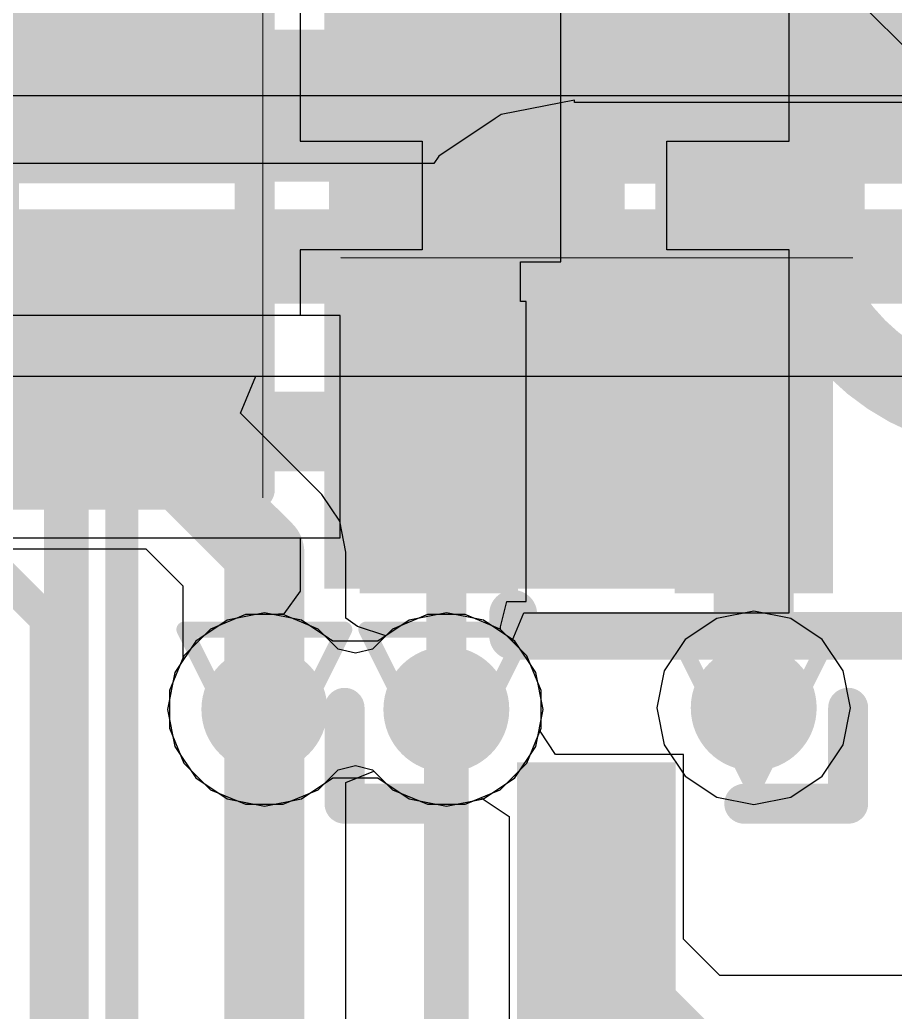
# Model space of a CAD drawing. Header units: inches. Extents: x -6 to 284, y -12 to 154.
# Drawn here: x 46.176 to 48.957, y 16.137 to 19.292 of the extents above; entities that cross this region are included whole.
import ezdxf

# ---------------------------------------------------------------- set-up
doc = ezdxf.new("R2010")
doc.units = ezdxf.units.IN
for name, color, linetype in [('Bottom Layer', 5, 'Continuous'), ('Bottom Overlay', 54, 'Continuous'), ('Bottom Paste', 16, 'Continuous'), ('Bottom Solder', 6, 'Continuous'), ('Drill Drawing', 1, 'Continuous'), ('GND-1', 16, 'Continuous'), ('GND-2', 90, 'Continuous'), ('GND-3', 216, 'Continuous'), ('GND-4', 54, 'Continuous'), ('PWR-1', 156, 'Continuous'), ('PWR-2', 130, 'Continuous'), ('Signal L1', 76, 'Continuous'), ('Signal L2', 6, 'Continuous'), ('Top Layer', 1, 'Continuous'), ('Top Overlay', 2, 'Continuous'), ('Top Paste', 8, 'Continuous'), ('Top Solder', 216, 'Continuous'), ('Via Holes', 16, 'Continuous')]:
    doc.layers.add(name, color=color, linetype=linetype)

# ---------------------------------------------------------------- blocks, each defined once
blk = doc.blocks.new('R___0402_B_204')
at = {"layer": 'Bottom Layer'}
for points in [[(-0.2413, 0.3175), (-0.2413, -0.3175), (-0.6985, -0.3175), (-0.6985, 0.3175)], [(0.6985, 0.3175), (0.6985, -0.3175), (0.2413, -0.3175), (0.2413, 0.3175)]]:
    blk.add_hatch(color=5, dxfattribs=at).paths.add_polyline_path(points)
at = {"layer": 'Bottom Paste'}
for points in [[(-0.2413, 0.3175), (-0.2413, -0.3175), (-0.6985, -0.3175), (-0.6985, 0.3175)], [(0.6985, 0.3175), (0.6985, -0.3175), (0.2413, -0.3175), (0.2413, 0.3175)]]:
    blk.add_hatch(color=16, dxfattribs=at).paths.add_polyline_path(points)
at = {"layer": 'Bottom Solder'}
for points in [[(-0.1863, 0.3725), (-0.1863, -0.3725), (-0.7535, -0.3725), (-0.7535, 0.3725)], [(0.7535, 0.3725), (0.7535, -0.3725), (0.1863, -0.3725), (0.1863, 0.3725)]]:
    blk.add_hatch(color=6, dxfattribs=at).paths.add_polyline_path(points)
at = {"layer": 'Bottom Overlay'}
for points in [[(0.7874, 0.4064, 0.127, 0.127, 0), (-0.7874, 0.4064, 0.127, 0.127, 0)], [(-0.7874, 0.4064, 0.127, 0.127, 0), (-0.7874, -0.4064, 0.127, 0.127, 0)], [(0.7874, 0.4064, 0.127, 0.127, 0), (0.7874, -0.4064, 0.127, 0.127, 0)], [(0.8128, 0.4318, 0.00323, 0.00323, 0), (-0.8128, 0.4318, 0.00323, 0.00323, 0)], [(0.7874, -0.4064, 0.127, 0.127, 0), (-0.7874, -0.4064, 0.127, 0.127, 0)]]:
    blk.add_lwpolyline(points, format="xyseb", dxfattribs=at)
for points in [[(-0.8191, 0.4064, 0.0635, 0.0635, 1), (-0.7556, 0.4064, 0.0635, 0.0635, 1)], [(-0.8191, 0.4064, 0.0635, 0.0635, 1), (-0.7556, 0.4064, 0.0635, 0.0635, 1)], [(0.7557, 0.4064, 0.0635, 0.0635, 1), (0.8192, 0.4064, 0.0635, 0.0635, 1)], [(0.7557, 0.4064, 0.0635, 0.0635, 1), (0.8192, 0.4064, 0.0635, 0.0635, 1)], [(-0.8136, 0.4318, 0.00161, 0.00161, 1), (-0.812, 0.4318, 0.00161, 0.00161, 1)], [(0.812, 0.4318, 0.00161, 0.00161, 1), (0.8136, 0.4318, 0.00161, 0.00161, 1)], [(-0.8192, -0.4064, 0.0635, 0.0635, 1), (-0.7557, -0.4064, 0.0635, 0.0635, 1)], [(-0.8192, -0.4064, 0.0635, 0.0635, 1), (-0.7557, -0.4064, 0.0635, 0.0635, 1)], [(0.7557, -0.4064, 0.0635, 0.0635, 1), (0.8192, -0.4064, 0.0635, 0.0635, 1)], [(0.7557, -0.4064, 0.0635, 0.0635, 1), (0.8192, -0.4064, 0.0635, 0.0635, 1)]]:
    blk.add_lwpolyline(points, format="xyseb", close=True, dxfattribs=at)
blk = doc.blocks.new('R___0402_B_209')
at = {"layer": 'Bottom Layer'}
for points in [[(-0.2413, 0.3175), (-0.2413, -0.3175), (-0.6985, -0.3175), (-0.6985, 0.3175)], [(0.6985, 0.3175), (0.6985, -0.3175), (0.2413, -0.3175), (0.2413, 0.3175)]]:
    blk.add_hatch(color=5, dxfattribs=at).paths.add_polyline_path(points)
at = {"layer": 'Bottom Paste'}
for points in [[(-0.2413, 0.3175), (-0.2413, -0.3175), (-0.6985, -0.3175), (-0.6985, 0.3175)], [(0.6985, 0.3175), (0.6985, -0.3175), (0.2413, -0.3175), (0.2413, 0.3175)]]:
    blk.add_hatch(color=16, dxfattribs=at).paths.add_polyline_path(points)
at = {"layer": 'Bottom Solder'}
for points in [[(-0.1863, 0.3725), (-0.1863, -0.3725), (-0.7535, -0.3725), (-0.7535, 0.3725)], [(0.7535, 0.3725), (0.7535, -0.3725), (0.1863, -0.3725), (0.1863, 0.3725)]]:
    blk.add_hatch(color=6, dxfattribs=at).paths.add_polyline_path(points)
at = {"layer": 'Bottom Overlay'}
for points in [[(-0.7874, 0.4064, 0.127, 0.127, 0), (0.7874, 0.4064, 0.127, 0.127, 0)], [(-0.7874, -0.4064, 0.127, 0.127, 0), (-0.7874, 0.4064, 0.127, 0.127, 0)], [(0.7874, -0.4064, 0.127, 0.127, 0), (0.7874, 0.4064, 0.127, 0.127, 0)], [(0.8128, 0.4318, 0.00323, 0.00323, 0), (-0.8128, 0.4318, 0.00323, 0.00323, 0)], [(0.7874, -0.4064, 0.127, 0.127, 0), (-0.7874, -0.4064, 0.127, 0.127, 0)]]:
    blk.add_lwpolyline(points, format="xyseb", dxfattribs=at)
for points in [[(-0.8191, 0.4064, 0.0635, 0.0635, 1), (-0.7556, 0.4064, 0.0635, 0.0635, 1)], [(-0.8191, 0.4064, 0.0635, 0.0635, 1), (-0.7556, 0.4064, 0.0635, 0.0635, 1)], [(0.7557, 0.4064, 0.0635, 0.0635, 1), (0.8192, 0.4064, 0.0635, 0.0635, 1)], [(0.7557, 0.4064, 0.0635, 0.0635, 1), (0.8192, 0.4064, 0.0635, 0.0635, 1)], [(-0.8136, 0.4318, 0.00161, 0.00161, 1), (-0.812, 0.4318, 0.00161, 0.00161, 1)], [(0.812, 0.4318, 0.00161, 0.00161, 1), (0.8136, 0.4318, 0.00161, 0.00161, 1)], [(-0.8191, -0.4064, 0.0635, 0.0635, 1), (-0.7556, -0.4064, 0.0635, 0.0635, 1)], [(-0.8191, -0.4064, 0.0635, 0.0635, 1), (-0.7556, -0.4064, 0.0635, 0.0635, 1)], [(0.7556, -0.4064, 0.0635, 0.0635, 1), (0.8191, -0.4064, 0.0635, 0.0635, 1)], [(0.7556, -0.4064, 0.0635, 0.0635, 1), (0.8191, -0.4064, 0.0635, 0.0635, 1)]]:
    blk.add_lwpolyline(points, format="xyseb", close=True, dxfattribs=at)
blk = doc.blocks.new('MMBT2222ATT3G_B_235')
at = {"layer": 'Bottom Layer'}
for points in [[(-0.35, 0.15), (0.35, 0.15), (0.35, -0.15), (-0.35, -0.15)], [(1.09, -0.35), (1.79, -0.35), (1.79, -0.65), (1.09, -0.65)], [(-0.35, -0.85), (0.35, -0.85), (0.35, -1.15), (-0.35, -1.15)]]:
    blk.add_hatch(color=5, dxfattribs=at).paths.add_polyline_path(points)
at = {"layer": 'Bottom Paste'}
for points in [[(-0.35, 0.15), (0.35, 0.15), (0.35, -0.15), (-0.35, -0.15)], [(1.09, -0.35), (1.79, -0.35), (1.79, -0.65), (1.09, -0.65)], [(-0.35, -0.85), (0.35, -0.85), (0.35, -1.15), (-0.35, -1.15)]]:
    blk.add_hatch(color=16, dxfattribs=at).paths.add_polyline_path(points)
at = {"layer": 'Bottom Solder'}
for points in [[(-0.4516, 0.2516), (0.4516, 0.2516), (0.4516, -0.2516), (-0.4516, -0.2516)], [(0.9884, -0.2484), (1.8916, -0.2484), (1.8916, -0.7516), (0.9884, -0.7516)], [(-0.4516, -0.7484), (0.4516, -0.7484), (0.4516, -1.2516), (-0.4516, -1.2516)]]:
    blk.add_hatch(color=6, dxfattribs=at).paths.add_polyline_path(points)
at = {"layer": 'Bottom Overlay'}
for points in [[(1.12, 0.3, 0.127, 0.127, 0), (0.815, 0.3, 0.127, 0.127, 0)], [(1.12, -0.03, 0.127, 0.127, 0), (1.12, 0.3, 0.127, 0.127, 0)], [(1.12, -1.3, 0.127, 0.127, 0), (1.12, -0.97, 0.127, 0.127, 0)], [(1.12, -1.3, 0.127, 0.127, 0), (0.815, -1.3, 0.127, 0.127, 0)]]:
    blk.add_lwpolyline(points, format="xyseb", dxfattribs=at)
for points in [[(0.7832, 0.3, 0.0635, 0.0635, 1), (0.8467, 0.3, 0.0635, 0.0635, 1)], [(1.0882, 0.3, 0.0635, 0.0635, 1), (1.1517, 0.3, 0.0635, 0.0635, 1)], [(1.0882, 0.3, 0.0635, 0.0635, 1), (1.1517, 0.3, 0.0635, 0.0635, 1)], [(1.0883, -0.03, 0.0635, 0.0635, 1), (1.1518, -0.03, 0.0635, 0.0635, 1)], [(1.0883, -0.97, 0.0635, 0.0635, 1), (1.1518, -0.97, 0.0635, 0.0635, 1)], [(0.7833, -1.3, 0.0635, 0.0635, 1), (0.8468, -1.3, 0.0635, 0.0635, 1)], [(1.0883, -1.3, 0.0635, 0.0635, 1), (1.1518, -1.3, 0.0635, 0.0635, 1)], [(1.0883, -1.3, 0.0635, 0.0635, 1), (1.1518, -1.3, 0.0635, 0.0635, 1)]]:
    blk.add_lwpolyline(points, format="xyseb", close=True, dxfattribs=at)
blk = doc.blocks.new('XL_3528SURUBC_236')
at = {"layer": 'Top Layer'}
for points in [[(-2.1499, 0.3001), (-2.1499, 1.2001), (-0.8499, 1.2001), (-0.8499, 0.3001)], [(0.8501, 0.3001), (0.8501, 1.2001), (2.1501, 1.2001), (2.1501, 0.3001)], [(-2.1501, -1.2001), (-2.1501, -0.3001), (-0.8501, -0.3001), (-0.8501, -1.2001)], [(0.8501, -1.2001), (0.8501, -0.3001), (2.1501, -0.3001), (2.1501, -1.2001)]]:
    blk.add_hatch(color=1, dxfattribs=at).paths.add_polyline_path(points)
at = {"layer": 'Top Paste'}
for points in [[(-2.1499, 0.3001), (-2.1499, 1.2001), (-0.8499, 1.2001), (-0.8499, 0.3001)], [(0.8501, 0.3001), (0.8501, 1.2001), (2.1501, 1.2001), (2.1501, 0.3001)], [(-2.1501, -1.2001), (-2.1501, -0.3001), (-0.8501, -0.3001), (-0.8501, -1.2001)], [(0.8501, -1.2001), (0.8501, -0.3001), (2.1501, -0.3001), (2.1501, -1.2001)]]:
    blk.add_hatch(color=8, dxfattribs=at).paths.add_polyline_path(points)
at = {"layer": 'Top Solder'}
for points in [[(-2.1999, 0.2501), (-2.1999, 1.2501), (-0.7999, 1.2501), (-0.7999, 0.2501)], [(0.8001, 0.25), (0.8001, 1.2501), (2.2001, 1.2501), (2.2001, 0.25)], [(-2.2001, -1.2501), (-2.2001, -0.2501), (-0.8001, -0.2501), (-0.8001, -1.2501)], [(0.8001, -1.2501), (0.8001, -0.2501), (2.2001, -0.2501), (2.2001, -1.2501)]]:
    blk.add_hatch(color=216, dxfattribs=at).paths.add_polyline_path(points)
at = {"layer": 'Top Overlay'}
for p, q in [((-2.758, 1.1136), (-2.758, 1.1136)), ((-2.758, 1.1136), (-2.758, 0.4065)), ((-2.4044, 0.7601), (-2.758, 1.1136)), ((-2.758, 0.4065), (-2.4044, 0.7601))]:
    blk.add_line(p, q, dxfattribs=at)
for points in [[(1.6, 1.4, 0.152, 0.152, 0), (-1.6, 1.4, 0.152, 0.152, 0)], [(-1.6, 1.3301, 0.152, 0.152, 0), (-1.6, 1.4, 0.152, 0.152, 0)], [(1.6, 1.4, 0.152, 0.152, 0), (1.6, 1.3301, 0.152, 0.152, 0)], [(-1.6, 0.1698, 0.152, 0.152, 0), (-1.6, -0.1698, 0.152, 0.152, 0)], [(1.6, 0.1698, 0.152, 0.152, 0), (1.6, -0.1698, 0.152, 0.152, 0)]]:
    blk.add_lwpolyline(points, format="xyseb", dxfattribs=at)
for points in [[(-1.638, 1.4, 0.076, 0.076, 1), (-1.562, 1.4, 0.076, 0.076, 1)], [(-1.638, 1.4, 0.076, 0.076, 1), (-1.562, 1.4, 0.076, 0.076, 1)], [(1.562, 1.4, 0.076, 0.076, 1), (1.638, 1.4, 0.076, 0.076, 1)], [(1.562, 1.4, 0.076, 0.076, 1), (1.638, 1.4, 0.076, 0.076, 1)], [(-1.638, 1.3301, 0.076, 0.076, 1), (-1.562, 1.3301, 0.076, 0.076, 1)], [(1.562, 1.3301, 0.076, 0.076, 1), (1.638, 1.3301, 0.076, 0.076, 1)], [(0.7089, 0, 0.254, 0.254, 1), (-0.6688, 0, 0.254, 0.254, 1)], [(-1.638, 0.1698, 0.076, 0.076, 1), (-1.562, 0.1698, 0.076, 0.076, 1)], [(1.562, 0.1698, 0.076, 0.076, 1), (1.638, 0.1698, 0.076, 0.076, 1)], [(-0.7323, 0, 0.127, 0.127, 1), (-0.6053, 0, 0.127, 0.127, 1)], [(0.6454, 0, 0.127, 0.127, 1), (0.7724, 0, 0.127, 0.127, 1)], [(-1.638, -0.1698, 0.076, 0.076, 1), (-1.562, -0.1698, 0.076, 0.076, 1)], [(1.562, -0.1698, 0.076, 0.076, 1), (1.638, -0.1698, 0.076, 0.076, 1)]]:
    blk.add_lwpolyline(points, format="xyseb", close=True, dxfattribs=at)

msp = doc.modelspace()

# ---------------------------------------------------------------- hatches: boundary and pattern name
at = {"layer": 'Bottom Layer'}
h = msp.add_hatch(color=5, dxfattribs=at)
edge = h.paths.add_edge_path()
edge.add_arc((46.9531, 17.0995), 0.2, 0, 360)
h = msp.add_hatch(color=5, dxfattribs=at)
edge = h.paths.add_edge_path()
edge.add_arc((47.5313, 17.0995), 0.2, 0, 360)
h = msp.add_hatch(color=5, dxfattribs=at)
edge = h.paths.add_edge_path()
edge.add_arc((48.5079, 17.1045), 0.2, 0, 360)
at = {"layer": 'GND-1'}
h = msp.add_hatch(color=16, dxfattribs=at)
edge = h.paths.add_edge_path()
edge.add_arc((46.9531, 17.0995), 0.2, 0, 360)
h = msp.add_hatch(color=16, dxfattribs=at)
edge = h.paths.add_edge_path()
edge.add_arc((47.5313, 17.0995), 0.2, 0, 360)
h = msp.add_hatch(color=16, dxfattribs=at)
edge = h.paths.add_edge_path()
edge.add_arc((48.5079, 17.1045), 0.2, 0, 360)
at = {"layer": 'GND-2'}
h = msp.add_hatch(color=90, dxfattribs=at)
edge = h.paths.add_edge_path()
edge.add_arc((46.9531, 17.0995), 0.2, 0, 360)
h = msp.add_hatch(color=90, dxfattribs=at)
edge = h.paths.add_edge_path()
edge.add_arc((47.5313, 17.0995), 0.2, 0, 360)
h = msp.add_hatch(color=90, dxfattribs=at)
edge = h.paths.add_edge_path()
edge.add_arc((48.5079, 17.1045), 0.2, 0, 360)
at = {"layer": 'GND-3'}
h = msp.add_hatch(color=216, dxfattribs=at)
edge = h.paths.add_edge_path()
edge.add_arc((46.9531, 17.0995), 0.2, 0, 360)
h = msp.add_hatch(color=216, dxfattribs=at)
edge = h.paths.add_edge_path()
edge.add_arc((47.5313, 17.0995), 0.2, 0, 360)
h = msp.add_hatch(color=216, dxfattribs=at)
edge = h.paths.add_edge_path()
edge.add_arc((48.5079, 17.1045), 0.2, 0, 360)
at = {"layer": 'GND-4'}
h = msp.add_hatch(color=54, dxfattribs=at)
edge = h.paths.add_edge_path()
edge.add_arc((46.9531, 17.0995), 0.2, 0, 360)
h = msp.add_hatch(color=54, dxfattribs=at)
edge = h.paths.add_edge_path()
edge.add_arc((47.5313, 17.0995), 0.2, 0, 360)
h = msp.add_hatch(color=54, dxfattribs=at)
edge = h.paths.add_edge_path()
edge.add_arc((48.5079, 17.1045), 0.2, 0, 360)
at = {"layer": 'PWR-1'}
h = msp.add_hatch(color=156, dxfattribs=at)
edge = h.paths.add_edge_path()
edge.add_arc((46.9531, 17.0995), 0.2, 0, 360)
h = msp.add_hatch(color=156, dxfattribs=at)
edge = h.paths.add_edge_path()
edge.add_arc((47.5313, 17.0995), 0.2, 0, 360)
h = msp.add_hatch(color=156, dxfattribs=at)
edge = h.paths.add_edge_path()
edge.add_arc((48.5079, 17.1045), 0.2, 0, 360)
at = {"layer": 'PWR-2'}
h = msp.add_hatch(color=130, dxfattribs=at)
edge = h.paths.add_edge_path()
edge.add_arc((46.9531, 17.0995), 0.2, 0, 360)
h = msp.add_hatch(color=130, dxfattribs=at)
edge = h.paths.add_edge_path()
edge.add_arc((47.5313, 17.0995), 0.2, 0, 360)
h = msp.add_hatch(color=130, dxfattribs=at)
edge = h.paths.add_edge_path()
edge.add_arc((48.5079, 17.1045), 0.2, 0, 360)
at = {"layer": 'Signal L1'}
h = msp.add_hatch(color=76, dxfattribs=at)
edge = h.paths.add_edge_path()
edge.add_arc((46.9531, 17.0995), 0.2, 0, 360)
h = msp.add_hatch(color=76, dxfattribs=at)
edge = h.paths.add_edge_path()
edge.add_arc((47.5313, 17.0995), 0.2, 0, 360)
h = msp.add_hatch(color=76, dxfattribs=at)
edge = h.paths.add_edge_path()
edge.add_arc((48.5079, 17.1045), 0.2, 0, 360)
at = {"layer": 'Signal L2'}
h = msp.add_hatch(color=6, dxfattribs=at)
edge = h.paths.add_edge_path()
edge.add_arc((46.9531, 17.0995), 0.2, 0, 360)
h = msp.add_hatch(color=6, dxfattribs=at)
edge = h.paths.add_edge_path()
edge.add_arc((47.5313, 17.0995), 0.2, 0, 360)
h = msp.add_hatch(color=6, dxfattribs=at)
edge = h.paths.add_edge_path()
edge.add_arc((48.5079, 17.1045), 0.2, 0, 360)
at = {"layer": 'Top Layer'}
h = msp.add_hatch(color=1, dxfattribs=at)
edge = h.paths.add_edge_path()
edge.add_arc((46.9531, 17.0995), 0.2, 0, 360)
h = msp.add_hatch(color=1, dxfattribs=at)
edge = h.paths.add_edge_path()
edge.add_arc((47.5313, 17.0995), 0.2, 0, 360)
h = msp.add_hatch(color=1, dxfattribs=at)
edge = h.paths.add_edge_path()
edge.add_arc((48.5079, 17.1045), 0.2, 0, 360)
at = {"layer": 'Via Holes'}
h = msp.add_hatch(color=7, dxfattribs=at)
edge = h.paths.add_edge_path()
edge.add_arc((46.9531, 17.0995), 0.1, 0, 360)
h = msp.add_hatch(color=7, dxfattribs=at)
edge = h.paths.add_edge_path()
edge.add_arc((47.5313, 17.0995), 0.1, 0, 360)
h = msp.add_hatch(color=7, dxfattribs=at)
edge = h.paths.add_edge_path()
edge.add_arc((48.5079, 17.1045), 0.1, 0, 360)

# ---------------------------------------------------------------- linework, layer by layer
at = {"layer": 'Bottom Layer'}
for p, q in [((48.5973, 19.5948), (49.0389, 19.1532)), ((47.895, 18.5224), (47.895, 19.4114)), ((47.7669, 18.3967), (47.7669, 18.5224)), ((47.7669, 18.5224), (47.895, 18.5224)), ((47.7849, 18.3967), (47.7669, 18.3967)), ((47.7849, 17.4427), (47.7849, 18.3967)), ((47.7038, 17.3619), (47.7233, 17.4427)), ((47.7233, 17.4427), (47.7849, 17.4427)), ((47.7036, 17.3538), (47.7038, 17.3619)), ((47.787, 17.2704), (47.7036, 17.3538)), ((47.8329, 17.1595), (47.787, 17.2704)), ((47.8329, 17.0395), (47.8329, 17.1595)), ((47.8292, 17.0306), (47.8329, 17.0395)), ((47.8786, 16.9567), (47.8292, 17.0306)), ((48.2849, 16.9567), (47.8786, 16.9567)), ((48.2849, 16.3689), (48.2849, 16.9567)), ((47.2121, 16.8675), (47.301, 16.9034)), ((47.301, 16.9034), (47.3605, 16.8438)), ((47.2121, 15.8296), (47.2121, 16.8675)), ((47.3605, 16.8438), (47.4713, 16.7979)), ((47.5913, 16.7979), (47.642, 16.8189)), ((47.642, 16.8189), (47.7309, 16.7595)), ((47.4713, 16.7979), (47.5913, 16.7979)), ((47.7309, 16.7595), (47.7309, 16.0027)), ((48.4002, 16.2536), (48.2849, 16.3689)), ((49.0389, 16.2536), (48.4002, 16.2536))]:
    msp.add_line(p, q, dxfattribs=at)
for points in [[(46.5164, 19.0558, 0.254, 0.254, 0), (47.4378, 19.0558, 0.254, 0.254, 0)], [(47.4378, 19.0558, 0.254, 0.254, 0), (47.5237, 18.9699, 0.254, 0.254, 0)], [(47.5079, 18.9353, 0.254, 0.254, 0), (47.5394, 18.9669, 0.254, 0.254, 0)], [(48.4792, 18.9669, 0.254, 0.254, 0), (48.5079, 18.9382, 0.254, 0.254, 0)], [(47.5079, 17.9197, 0.254, 0.254, 0), (47.5079, 18.9353, 0.254, 0.254, 0)], [(48.5079, 17.9197, 0.254, 0.254, 0), (48.5079, 18.9382, 0.254, 0.254, 0)], [(46.5003, 18.0998, 0.1041, 0.1041, 0), (46.5164, 18.116, 0.1041, 0.1041, 0)], [(46.5003, 14.964, 0.1041, 0.1041, 0), (46.5003, 18.0998, 0.1041, 0.1041, 0)], [(48.5079, 17.1045, 0.254, 0.254, 0), (48.5079, 17.9197, 0.254, 0.254, 0)], [(45.7332, 17.9134, 0.1041, 0.1041, 0), (46.2598, 17.3869, 0.1041, 0.1041, 0)], [(46.2598, 14.7712, 0.1041, 0.1041, 0), (46.2598, 17.3869, 0.1041, 0.1041, 0)], [(46.9531, 15.8296, 0.254, 0.254, 0), (46.9531, 17.0995, 0.254, 0.254, 0)], [(48.0079, 16.2797, 0.254, 0.254, 0), (48.0079, 16.4797, 0.254, 0.254, 0)], [(48.0079, 16.2797, 0.254, 0.254, 0), (48.2929, 15.9946, 0.254, 0.254, 0)]]:
    msp.add_lwpolyline(points, format="xyseb", dxfattribs=at)
for points in [[(46.4529, 19.0558, 0.127, 0.127, 1), (46.5799, 19.0558, 0.127, 0.127, 1)], [(47.3743, 19.0558, 0.127, 0.127, 1), (47.5013, 19.0558, 0.127, 0.127, 1)], [(47.3743, 19.0558, 0.127, 0.127, 1), (47.5013, 19.0558, 0.127, 0.127, 1)], [(47.4602, 18.9699, 0.127, 0.127, 1), (47.5872, 18.9699, 0.127, 0.127, 1)], [(47.4759, 18.9669, 0.127, 0.127, 1), (47.6029, 18.9669, 0.127, 0.127, 1)], [(48.4157, 18.9669, 0.127, 0.127, 1), (48.5427, 18.9669, 0.127, 0.127, 1)], [(47.4444, 18.9353, 0.127, 0.127, 1), (47.5714, 18.9353, 0.127, 0.127, 1)], [(47.4444, 18.9353, 0.127, 0.127, 1), (47.5714, 18.9353, 0.127, 0.127, 1)], [(48.4444, 18.9382, 0.127, 0.127, 1), (48.5714, 18.9382, 0.127, 0.127, 1)], [(48.4444, 18.9382, 0.127, 0.127, 1), (48.5714, 18.9382, 0.127, 0.127, 1)], [(46.4742, 18.0998, 0.0521, 0.0521, 1), (46.5263, 18.0998, 0.0521, 0.0521, 1)], [(46.4742, 18.0998, 0.0521, 0.0521, 1), (46.5263, 18.0998, 0.0521, 0.0521, 1)], [(46.4904, 18.116, 0.0521, 0.0521, 1), (46.5425, 18.116, 0.0521, 0.0521, 1)], [(47.4444, 17.9197, 0.127, 0.127, 1), (47.5714, 17.9197, 0.127, 0.127, 1)], [(48.4444, 17.9197, 0.127, 0.127, 1), (48.5714, 17.9197, 0.127, 0.127, 1)], [(48.4444, 17.9197, 0.127, 0.127, 1), (48.5714, 17.9197, 0.127, 0.127, 1)], [(46.2337, 17.3869, 0.0521, 0.0521, 1), (46.2858, 17.3869, 0.0521, 0.0521, 1)], [(46.2337, 17.3869, 0.0521, 0.0521, 1), (46.2858, 17.3869, 0.0521, 0.0521, 1)], [(46.8896, 17.0995, 0.127, 0.127, 1), (47.0166, 17.0995, 0.127, 0.127, 1)], [(48.4444, 17.1045, 0.127, 0.127, 1), (48.5714, 17.1045, 0.127, 0.127, 1)], [(47.9444, 16.4797, 0.127, 0.127, 1), (48.0714, 16.4797, 0.127, 0.127, 1)], [(47.9444, 16.2797, 0.127, 0.127, 1), (48.0714, 16.2797, 0.127, 0.127, 1)], [(47.9444, 16.2797, 0.127, 0.127, 1), (48.0714, 16.2797, 0.127, 0.127, 1)]]:
    msp.add_lwpolyline(points, format="xyseb", close=True, dxfattribs=at)
at = {"layer": 'Drill Drawing'}
for points in [[(48.2539, 17.3585, 0.0508, 0.0508, 0), (48.7619, 17.3585, 0.0508, 0.0508, 0)], [(48.2539, 17.3585, 0.0508, 0.0508, 0), (48.5079, 16.8505, 0.0508, 0.0508, 0)], [(48.5079, 16.8505, 0.0508, 0.0508, 0), (48.7619, 17.3585, 0.0508, 0.0508, 0)], [(46.6991, 17.3535, 0.0508, 0.0508, 0), (47.2071, 17.3535, 0.0508, 0.0508, 0)], [(46.6991, 17.3535, 0.0508, 0.0508, 0), (46.9531, 16.8455, 0.0508, 0.0508, 0)], [(46.9531, 16.8455, 0.0508, 0.0508, 0), (47.2071, 17.3535, 0.0508, 0.0508, 0)], [(47.2773, 17.3535, 0.0508, 0.0508, 0), (47.7853, 17.3535, 0.0508, 0.0508, 0)], [(47.2773, 17.3535, 0.0508, 0.0508, 0), (47.5313, 16.8455, 0.0508, 0.0508, 0)], [(47.5313, 16.8455, 0.0508, 0.0508, 0), (47.7853, 17.3535, 0.0508, 0.0508, 0)]]:
    msp.add_lwpolyline(points, format="xyseb", dxfattribs=at)
for points in [[(48.2412, 17.3585, 0.0254, 0.0254, 1), (48.2666, 17.3585, 0.0254, 0.0254, 1)], [(48.2412, 17.3585, 0.0254, 0.0254, 1), (48.2666, 17.3585, 0.0254, 0.0254, 1)], [(48.7492, 17.3585, 0.0254, 0.0254, 1), (48.7746, 17.3585, 0.0254, 0.0254, 1)], [(48.7492, 17.3585, 0.0254, 0.0254, 1), (48.7746, 17.3585, 0.0254, 0.0254, 1)], [(46.6864, 17.3535, 0.0254, 0.0254, 1), (46.7118, 17.3535, 0.0254, 0.0254, 1)], [(46.6864, 17.3535, 0.0254, 0.0254, 1), (46.7118, 17.3535, 0.0254, 0.0254, 1)], [(47.1944, 17.3535, 0.0254, 0.0254, 1), (47.2198, 17.3535, 0.0254, 0.0254, 1)], [(47.1944, 17.3535, 0.0254, 0.0254, 1), (47.2198, 17.3535, 0.0254, 0.0254, 1)], [(47.2646, 17.3535, 0.0254, 0.0254, 1), (47.29, 17.3535, 0.0254, 0.0254, 1)], [(47.2646, 17.3535, 0.0254, 0.0254, 1), (47.29, 17.3535, 0.0254, 0.0254, 1)], [(47.7726, 17.3535, 0.0254, 0.0254, 1), (47.798, 17.3535, 0.0254, 0.0254, 1)], [(47.7726, 17.3535, 0.0254, 0.0254, 1), (47.798, 17.3535, 0.0254, 0.0254, 1)], [(46.9404, 16.8455, 0.0254, 0.0254, 1), (46.9658, 16.8455, 0.0254, 0.0254, 1)], [(46.9404, 16.8455, 0.0254, 0.0254, 1), (46.9658, 16.8455, 0.0254, 0.0254, 1)], [(47.5186, 16.8455, 0.0254, 0.0254, 1), (47.544, 16.8455, 0.0254, 0.0254, 1)], [(47.5186, 16.8455, 0.0254, 0.0254, 1), (47.544, 16.8455, 0.0254, 0.0254, 1)], [(48.4952, 16.8505, 0.0254, 0.0254, 1), (48.5206, 16.8505, 0.0254, 0.0254, 1)], [(48.4952, 16.8505, 0.0254, 0.0254, 1), (48.5206, 16.8505, 0.0254, 0.0254, 1)]]:
    msp.add_lwpolyline(points, format="xyseb", close=True, dxfattribs=at)
at = {"layer": 'GND-1'}
for p, q in [((46.8931, 17.4011), (46.7822, 17.3552)), ((47.0131, 17.4011), (46.8931, 17.4011)), ((47.1239, 17.3552), (47.0131, 17.4011)), ((47.4713, 17.4011), (47.3605, 17.3552)), ((47.5913, 17.4011), (47.4713, 17.4011)), ((47.7022, 17.3552), (47.5913, 17.4011)), ((46.7822, 17.3552), (46.6974, 17.2704)), ((47.188, 17.2911), (47.1239, 17.3552)), ((47.3605, 17.3552), (47.2964, 17.2911)), ((47.787, 17.2704), (47.7022, 17.3552)), ((47.2422, 17.2783), (47.188, 17.2911)), ((47.2964, 17.2911), (47.2422, 17.2783)), ((46.6974, 17.2704), (46.6515, 17.1595)), ((47.8329, 17.1595), (47.787, 17.2704)), ((46.6515, 17.1595), (46.6515, 17.0395)), ((47.8329, 17.0395), (47.8329, 17.1595)), ((46.6515, 17.0395), (46.6974, 16.9287)), ((47.787, 16.9287), (47.8329, 17.0395)), ((46.6974, 16.9287), (46.7822, 16.8438)), ((47.188, 16.9079), (47.2422, 16.9208)), ((47.2422, 16.9208), (47.2964, 16.9079)), ((47.7022, 16.8438), (47.787, 16.9287)), ((47.1239, 16.8438), (47.188, 16.9079)), ((47.2964, 16.9079), (47.3605, 16.8438)), ((46.7822, 16.8438), (46.8931, 16.7979)), ((47.0131, 16.7979), (47.1239, 16.8438)), ((47.3605, 16.8438), (47.4713, 16.7979)), ((47.5913, 16.7979), (47.7022, 16.8438)), ((46.8931, 16.7979), (47.0131, 16.7979)), ((47.4713, 16.7979), (47.5913, 16.7979))]:
    msp.add_line(p, q, dxfattribs=at)
at = {"layer": 'GND-2'}
for p, q in [((46.8931, 17.4011), (46.7822, 17.3552)), ((47.0131, 17.4011), (46.8931, 17.4011)), ((47.1239, 17.3552), (47.0131, 17.4011)), ((47.4713, 17.4011), (47.3605, 17.3552)), ((47.5913, 17.4011), (47.4713, 17.4011)), ((47.7022, 17.3552), (47.5913, 17.4011)), ((46.7822, 17.3552), (46.6974, 17.2704)), ((47.188, 17.2911), (47.1239, 17.3552)), ((47.3605, 17.3552), (47.2964, 17.2911)), ((47.787, 17.2704), (47.7022, 17.3552)), ((47.2422, 17.2783), (47.188, 17.2911)), ((47.2964, 17.2911), (47.2422, 17.2783)), ((46.6974, 17.2704), (46.6515, 17.1595)), ((47.8329, 17.1595), (47.787, 17.2704)), ((46.6515, 17.1595), (46.6515, 17.0395)), ((47.8329, 17.0395), (47.8329, 17.1595)), ((46.6515, 17.0395), (46.6974, 16.9287)), ((47.787, 16.9287), (47.8329, 17.0395)), ((46.6974, 16.9287), (46.7822, 16.8438)), ((47.188, 16.9079), (47.2422, 16.9208)), ((47.2422, 16.9208), (47.2964, 16.9079)), ((47.7022, 16.8438), (47.787, 16.9287)), ((47.1239, 16.8438), (47.188, 16.9079)), ((47.2964, 16.9079), (47.3605, 16.8438)), ((46.7822, 16.8438), (46.8931, 16.7979)), ((47.0131, 16.7979), (47.1239, 16.8438)), ((47.3605, 16.8438), (47.4713, 16.7979)), ((47.5913, 16.7979), (47.7022, 16.8438)), ((46.8931, 16.7979), (47.0131, 16.7979)), ((47.4713, 16.7979), (47.5913, 16.7979))]:
    msp.add_line(p, q, dxfattribs=at)
at = {"layer": 'GND-3'}
for p, q in [((46.8931, 17.4011), (46.7822, 17.3552)), ((47.0131, 17.4011), (46.8931, 17.4011)), ((47.1239, 17.3552), (47.0131, 17.4011)), ((47.4713, 17.4011), (47.3605, 17.3552)), ((47.5913, 17.4011), (47.4713, 17.4011)), ((47.7022, 17.3552), (47.5913, 17.4011)), ((46.7822, 17.3552), (46.6974, 17.2704)), ((47.188, 17.2911), (47.1239, 17.3552)), ((47.3605, 17.3552), (47.2964, 17.2911)), ((47.787, 17.2704), (47.7022, 17.3552)), ((47.2422, 17.2783), (47.188, 17.2911)), ((47.2964, 17.2911), (47.2422, 17.2783)), ((46.6974, 17.2704), (46.6515, 17.1595)), ((47.8329, 17.1595), (47.787, 17.2704)), ((46.6515, 17.1595), (46.6515, 17.0395)), ((47.8329, 17.0395), (47.8329, 17.1595)), ((46.6515, 17.0395), (46.6974, 16.9287)), ((47.787, 16.9287), (47.8329, 17.0395)), ((46.6974, 16.9287), (46.7822, 16.8438)), ((47.188, 16.9079), (47.2422, 16.9208)), ((47.2422, 16.9208), (47.2964, 16.9079)), ((47.7022, 16.8438), (47.787, 16.9287)), ((47.1239, 16.8438), (47.188, 16.9079)), ((47.2964, 16.9079), (47.3605, 16.8438)), ((46.7822, 16.8438), (46.8931, 16.7979)), ((47.0131, 16.7979), (47.1239, 16.8438)), ((47.3605, 16.8438), (47.4713, 16.7979)), ((47.5913, 16.7979), (47.7022, 16.8438)), ((46.8931, 16.7979), (47.0131, 16.7979)), ((47.4713, 16.7979), (47.5913, 16.7979))]:
    msp.add_line(p, q, dxfattribs=at)
at = {"layer": 'GND-4'}
for p, q in [((46.8931, 17.4011), (46.7822, 17.3552)), ((47.0131, 17.4011), (46.8931, 17.4011)), ((47.1239, 17.3552), (47.0131, 17.4011)), ((47.4713, 17.4011), (47.3605, 17.3552)), ((47.5913, 17.4011), (47.4713, 17.4011)), ((47.7022, 17.3552), (47.5913, 17.4011)), ((46.7822, 17.3552), (46.6974, 17.2704)), ((47.188, 17.2911), (47.1239, 17.3552)), ((47.3605, 17.3552), (47.2964, 17.2911)), ((47.787, 17.2704), (47.7022, 17.3552)), ((47.2422, 17.2783), (47.188, 17.2911)), ((47.2964, 17.2911), (47.2422, 17.2783)), ((46.6974, 17.2704), (46.6515, 17.1595)), ((47.8329, 17.1595), (47.787, 17.2704)), ((46.6515, 17.1595), (46.6515, 17.0395)), ((47.8329, 17.0395), (47.8329, 17.1595)), ((46.6515, 17.0395), (46.6974, 16.9287)), ((47.787, 16.9287), (47.8329, 17.0395)), ((46.6974, 16.9287), (46.7822, 16.8438)), ((47.188, 16.9079), (47.2422, 16.9208)), ((47.2422, 16.9208), (47.2964, 16.9079)), ((47.7022, 16.8438), (47.787, 16.9287)), ((47.1239, 16.8438), (47.188, 16.9079)), ((47.2964, 16.9079), (47.3605, 16.8438)), ((46.7822, 16.8438), (46.8931, 16.7979)), ((47.0131, 16.7979), (47.1239, 16.8438)), ((47.3605, 16.8438), (47.4713, 16.7979)), ((47.5913, 16.7979), (47.7022, 16.8438)), ((46.8931, 16.7979), (47.0131, 16.7979)), ((47.4713, 16.7979), (47.5913, 16.7979))]:
    msp.add_line(p, q, dxfattribs=at)
at = {"layer": 'PWR-1'}
for p, q in [((45.5756, 18.1585), (57.1787, 18.1585)), ((46.8354, 17.3836), (46.7356, 17.317)), ((46.9531, 17.407), (46.8354, 17.3836)), ((47.0708, 17.3836), (46.9531, 17.407)), ((47.1705, 17.317), (47.0708, 17.3836)), ((47.4136, 17.3836), (47.3139, 17.317)), ((47.5313, 17.407), (47.4136, 17.3836)), ((47.649, 17.3836), (47.5313, 17.407)), ((47.7488, 17.317), (47.649, 17.3836)), ((48.3902, 17.3886), (48.2905, 17.3219)), ((48.5079, 17.412), (48.3902, 17.3886)), ((48.6256, 17.3886), (48.5079, 17.412)), ((48.7253, 17.3219), (48.6256, 17.3886)), ((48.2905, 17.3219), (48.2238, 17.2222)), ((48.792, 17.2222), (48.7253, 17.3219)), ((46.7356, 17.317), (46.669, 17.2172)), ((47.3139, 17.317), (47.1705, 17.317)), ((47.8154, 17.2172), (47.7488, 17.317)), ((46.669, 17.2172), (46.6456, 17.0995)), ((47.8388, 17.0995), (47.8154, 17.2172)), ((48.2238, 17.2222), (48.2004, 17.1045)), ((48.8154, 17.1045), (48.792, 17.2222)), ((46.6456, 17.0995), (46.669, 16.9819)), ((47.8154, 16.9819), (47.8388, 17.0995)), ((48.2004, 17.1045), (48.2238, 16.9868)), ((48.792, 16.9868), (48.8154, 17.1045)), ((46.669, 16.9819), (46.7356, 16.8821)), ((47.7488, 16.8821), (47.8154, 16.9819)), ((48.2238, 16.9868), (48.2905, 16.887)), ((48.7253, 16.887), (48.792, 16.9868)), ((46.7356, 16.8821), (46.8354, 16.8154)), ((47.0708, 16.8154), (47.1705, 16.8821)), ((47.1705, 16.8821), (47.3139, 16.8821)), ((47.3139, 16.8821), (47.4136, 16.8154)), ((47.649, 16.8154), (47.7488, 16.8821)), ((48.2905, 16.887), (48.3902, 16.8204)), ((48.6256, 16.8204), (48.7253, 16.887)), ((46.8354, 16.8154), (46.9531, 16.792)), ((46.9531, 16.792), (47.0708, 16.8154)), ((47.4136, 16.8154), (47.5313, 16.792)), ((47.5313, 16.792), (47.649, 16.8154)), ((48.3902, 16.8204), (48.5079, 16.797)), ((48.5079, 16.797), (48.6256, 16.8204))]:
    msp.add_line(p, q, dxfattribs=at)
msp.add_lwpolyline([(42.422, 18.5622, 0.254, 0.254, 0), (57.4053, 18.5622, 0.254, 0.254, 0)], format="xyseb", dxfattribs=at)
at = {"layer": 'PWR-2'}
for p, q in [((46.8775, 18.0412), (46.9261, 18.1585)), ((46.9261, 18.1585), (54.8316, 18.1585)), ((47.1362, 17.7825), (46.8775, 18.0412)), ((47.1924, 17.6985), (47.1362, 17.7825)), ((47.2121, 17.5994), (47.1924, 17.6985)), ((39.0721, 17.61), (46.5762, 17.61)), ((46.5762, 17.61), (46.6941, 17.4921)), ((47.2121, 17.3901), (47.2121, 17.5994)), ((46.6941, 17.4921), (46.6941, 17.2548)), ((47.2489, 17.3636), (47.2121, 17.3901)), ((47.4136, 17.3836), (47.3391, 17.3338)), ((47.5313, 17.407), (47.4136, 17.3836)), ((47.649, 17.3836), (47.5313, 17.407)), ((47.7488, 17.317), (47.649, 17.3836)), ((48.3902, 17.3886), (48.2905, 17.3219)), ((48.5079, 17.412), (48.3902, 17.3886)), ((48.6256, 17.3886), (48.5079, 17.412)), ((48.7253, 17.3219), (48.6256, 17.3886)), ((47.3391, 17.3338), (47.2489, 17.3636)), ((48.2905, 17.3219), (48.2238, 17.2222)), ((48.792, 17.2222), (48.7253, 17.3219)), ((47.8154, 17.2172), (47.7488, 17.317)), ((46.6941, 17.2548), (46.669, 17.2172)), ((46.669, 17.2172), (46.6456, 17.0995)), ((47.8388, 17.0995), (47.8154, 17.2172)), ((48.2238, 17.2222), (48.2004, 17.1045)), ((48.8154, 17.1045), (48.792, 17.2222)), ((46.6456, 17.0995), (46.669, 16.9819)), ((47.8154, 16.9819), (47.8388, 17.0995)), ((48.2004, 17.1045), (48.2238, 16.9868)), ((48.792, 16.9868), (48.8154, 17.1045)), ((46.669, 16.9819), (46.7356, 16.8821)), ((47.7488, 16.8821), (47.8154, 16.9819)), ((48.2238, 16.9868), (48.2905, 16.887)), ((48.7253, 16.887), (48.792, 16.9868)), ((46.7356, 16.8821), (46.8354, 16.8154)), ((47.0708, 16.8154), (47.1705, 16.8821)), ((47.1705, 16.8821), (47.3139, 16.8821)), ((47.3139, 16.8821), (47.4136, 16.8154)), ((47.649, 16.8154), (47.7488, 16.8821)), ((48.2905, 16.887), (48.3902, 16.8204)), ((48.6256, 16.8204), (48.7253, 16.887)), ((46.8354, 16.8154), (46.9531, 16.792)), ((46.9531, 16.792), (47.0708, 16.8154)), ((47.4136, 16.8154), (47.5313, 16.792)), ((47.5313, 16.792), (47.649, 16.8154)), ((48.3902, 16.8204), (48.5079, 16.797)), ((48.5079, 16.797), (48.6256, 16.8204))]:
    msp.add_line(p, q, dxfattribs=at)
for points in [[(43.0079, 19.0701, 0.381, 0.381, 0), (55.3364, 19.0701, 0.381, 0.381, 0)], [(38.7503, 18.5166, 0.254, 0.254, 0), (55.1182, 18.5166, 0.254, 0.254, 0)], [(38.949, 17.9997, 0.254, 0.254, 0), (46.5528, 17.9997, 0.254, 0.254, 0)], [(46.5528, 17.9997, 0.254, 0.254, 0), (46.9531, 17.5994, 0.254, 0.254, 0)], [(46.9531, 17.0995, 0.254, 0.254, 0), (46.9531, 17.5994, 0.254, 0.254, 0)]]:
    msp.add_lwpolyline(points, format="xyseb", dxfattribs=at)
for points in [[(46.4893, 17.9997, 0.127, 0.127, 1), (46.6163, 17.9997, 0.127, 0.127, 1)], [(46.4893, 17.9997, 0.127, 0.127, 1), (46.6163, 17.9997, 0.127, 0.127, 1)], [(46.8896, 17.5994, 0.127, 0.127, 1), (47.0166, 17.5994, 0.127, 0.127, 1)], [(46.8896, 17.5994, 0.127, 0.127, 1), (47.0166, 17.5994, 0.127, 0.127, 1)], [(46.8896, 17.0995, 0.127, 0.127, 1), (47.0166, 17.0995, 0.127, 0.127, 1)]]:
    msp.add_lwpolyline(points, format="xyseb", close=True, dxfattribs=at)
at = {"layer": 'Signal L1'}
msp.add_line((62.7535, 19.0506), (38.0275, 19.0506), dxfattribs=at)
for points in [[(37.9077, 18.8486, 0.1422, 0.1422, 0), (62.7535, 18.8486, 0.1422, 0.1422, 0)], [(45.8381, 18.4858, 0.1422, 0.1422, -0.414214), (46.3242, 17.9997, 0.1422, 0.1422, 0)], [(46.3242, 12.4356, 0.1422, 0.1422, 0), (46.3242, 17.9997, 0.1422, 0.1422, 0)], [(47.5313, 11.0065, 0.1422, 0.1422, 0), (47.5313, 17.0995, 0.1422, 0.1422, 0)]]:
    msp.add_lwpolyline(points, format="xyseb", dxfattribs=at)
for points in [[(46.2887, 17.9997, 0.0711, 0.0711, 1), (46.3598, 17.9997, 0.0711, 0.0711, 1)], [(46.2887, 17.9997, 0.0711, 0.0711, 1), (46.3598, 17.9997, 0.0711, 0.0711, 1)], [(47.4958, 17.0995, 0.0711, 0.0711, 1), (47.5669, 17.0995, 0.0711, 0.0711, 1)]]:
    msp.add_lwpolyline(points, format="xyseb", close=True, dxfattribs=at)
at = {"layer": 'Signal L2'}
for p, q in [((47.9384, 19.0368), (47.7052, 18.9904)), ((47.9384, 19.0288), (47.9384, 19.0368)), ((48.5079, 19.0288), (47.9384, 19.0288)), ((76.1879, 19.0288), (48.5079, 19.0288)), ((47.7052, 18.9904), (47.6865, 18.9779)), ((47.6865, 18.9779), (47.5076, 18.8584)), ((47.4917, 18.8346), (44.0295, 18.8346)), ((47.5076, 18.8584), (47.4917, 18.8346))]:
    msp.add_line(p, q, dxfattribs=at)
for points in [[(47.769, 18.7977, 0.127, 0.127, -0.107724), (47.9384, 18.8346, 0.127, 0.127, 0)], [(47.9384, 18.8346, 0.127, 0.127, 0), (48.5079, 18.8346, 0.127, 0.127, 0)], [(48.5079, 18.8346, 0.127, 0.127, 0), (76.1879, 18.8346, 0.127, 0.127, 0)], [(47.5682, 18.5969, 0.127, 0.127, -0.179984), (47.769, 18.7977, 0.127, 0.127, 0)], [(47.5313, 18.4275, 0.127, 0.127, -0.107724), (47.5682, 18.5969, 0.127, 0.127, 0)], [(47.5313, 17.0995, 0.127, 0.127, 0), (47.5313, 18.4275, 0.127, 0.127, 0)]]:
    msp.add_lwpolyline(points, format="xyseb", dxfattribs=at)
for points in [[(47.9067, 18.8346, 0.0635, 0.0635, 1), (47.9702, 18.8346, 0.0635, 0.0635, 1)], [(47.9067, 18.8346, 0.0635, 0.0635, 1), (47.9702, 18.8346, 0.0635, 0.0635, 1)], [(48.4761, 18.8346, 0.0635, 0.0635, 1), (48.5396, 18.8346, 0.0635, 0.0635, 1)], [(48.4761, 18.8346, 0.0635, 0.0635, 1), (48.5396, 18.8346, 0.0635, 0.0635, 1)], [(47.7372, 18.7977, 0.0635, 0.0635, 1), (47.8007, 18.7977, 0.0635, 0.0635, 1)], [(47.7372, 18.7977, 0.0635, 0.0635, 1), (47.8007, 18.7977, 0.0635, 0.0635, 1)], [(47.5365, 18.5969, 0.0635, 0.0635, 1), (47.6, 18.5969, 0.0635, 0.0635, 1)], [(47.5365, 18.5969, 0.0635, 0.0635, 1), (47.6, 18.5969, 0.0635, 0.0635, 1)], [(47.4996, 18.4275, 0.0635, 0.0635, 1), (47.5631, 18.4275, 0.0635, 0.0635, 1)], [(47.4996, 18.4275, 0.0635, 0.0635, 1), (47.5631, 18.4275, 0.0635, 0.0635, 1)], [(47.4996, 17.0995, 0.0635, 0.0635, 1), (47.5631, 17.0995, 0.0635, 0.0635, 1)]]:
    msp.add_lwpolyline(points, format="xyseb", close=True, dxfattribs=at)
at = {"layer": 'Top Layer'}
for p, q in [((48.6205, 18.9063), (48.6205, 20.0603)), ((47.0665, 20.012), (47.0665, 18.9063)), ((47.0665, 18.9063), (47.455, 18.9063)), ((47.455, 18.9063), (47.455, 18.5601)), ((48.232, 18.5601), (48.232, 18.9063)), ((48.232, 18.9063), (48.6205, 18.9063)), ((47.455, 18.5601), (47.0665, 18.5601)), ((47.0665, 18.5601), (47.0665, 18.3522)), ((48.6205, 18.5601), (48.232, 18.5601)), ((48.6205, 17.4061), (48.6205, 18.5601)), ((47.1935, 18.3522), (39.0721, 18.3522)), ((47.0665, 18.3522), (39.0721, 18.3522)), ((47.1935, 17.6448), (47.1935, 18.3522)), ((39.0721, 17.6448), (47.1935, 17.6448)), ((45.9364, 17.6448), (47.0665, 17.6448)), ((47.0665, 17.6448), (47.0665, 17.4752)), ((47.0665, 17.4752), (47.0145, 17.4031)), ((46.8931, 17.4011), (46.7822, 17.3552)), ((46.9797, 17.4011), (46.8931, 17.4011)), ((47.0145, 17.4031), (46.9797, 17.4011)), ((47.7401, 17.3172), (47.777, 17.4061)), ((47.777, 17.4061), (48.6205, 17.4061)), ((46.7822, 17.3552), (46.6974, 17.2704)), ((47.787, 17.2704), (47.7401, 17.3172)), ((46.6974, 17.2704), (46.6515, 17.1595)), ((47.8329, 17.1595), (47.787, 17.2704)), ((46.6515, 17.1595), (46.6515, 17.0395)), ((47.8329, 17.0395), (47.8329, 17.1595)), ((46.6515, 17.0395), (46.6974, 16.9287)), ((47.787, 16.9287), (47.8329, 17.0395)), ((46.6974, 16.9287), (46.7822, 16.8438)), ((47.188, 16.9079), (47.2422, 16.9208)), ((47.2422, 16.9208), (47.2964, 16.9079)), ((47.7022, 16.8438), (47.787, 16.9287)), ((47.1239, 16.8438), (47.188, 16.9079)), ((47.2964, 16.9079), (47.3605, 16.8438)), ((46.7822, 16.8438), (46.8931, 16.7979)), ((47.0131, 16.7979), (47.1239, 16.8438)), ((47.3605, 16.8438), (47.4713, 16.7979)), ((47.5913, 16.7979), (47.7022, 16.8438)), ((46.8931, 16.7979), (47.0131, 16.7979)), ((47.4713, 16.7979), (47.5913, 16.7979))]:
    msp.add_line(p, q, dxfattribs=at)
for points in [[(47.8435, 17.9831, 0.508, 0.508, 0), (47.8435, 19.4833, 0.508, 0.508, 0)], [(38.9712, 17.9831, 0.254, 0.254, 0), (47.8435, 17.9831, 0.254, 0.254, 0)]]:
    msp.add_lwpolyline(points, format="xyseb", dxfattribs=at)
for points in [[(47.7165, 19.4833, 0.254, 0.254, 1), (47.9705, 19.4833, 0.254, 0.254, 1)], [(47.7165, 17.9831, 0.254, 0.254, 1), (47.9705, 17.9831, 0.254, 0.254, 1)], [(47.78, 17.9831, 0.127, 0.127, 1), (47.907, 17.9831, 0.127, 0.127, 1)]]:
    msp.add_lwpolyline(points, format="xyseb", close=True, dxfattribs=at)
at = {"layer": 'Top Overlay'}
for points in [[(46.7488, 17.7632, 0.127, 0.127, 0), (46.7488, 18.1549, 0.127, 0.127, 0)], [(46.5525, 17.9587, 0.127, 0.127, 0), (46.9442, 17.9587, 0.127, 0.127, 0)]]:
    msp.add_lwpolyline(points, format="xyseb", dxfattribs=at)
for points in [[(46.717, 18.1549, 0.0635, 0.0635, 1), (46.7805, 18.1549, 0.0635, 0.0635, 1)], [(46.5208, 17.9587, 0.0635, 0.0635, 1), (46.5843, 17.9587, 0.0635, 0.0635, 1)], [(46.9125, 17.9587, 0.0635, 0.0635, 1), (46.976, 17.9587, 0.0635, 0.0635, 1)], [(46.717, 17.7632, 0.0635, 0.0635, 1), (46.7805, 17.7632, 0.0635, 0.0635, 1)]]:
    msp.add_lwpolyline(points, format="xyseb", close=True, dxfattribs=at)

# ---------------------------------------------------------------- block references
for name, p, rotation in [('XL_3528SURUBC_236', (49.3436, 18.7332), 180), ('R___0402_B_209', (46.5164, 18.5859), 270), ('R___0402_B_204', (48.0093, 18.9669), 180), ('MMBT2222ATT3G_B_235', (48.5079, 17.9197), 270)]:
    msp.add_blockref(name, p, dxfattribs=dict(rotation=rotation))

doc.saveas('drawing.dxf')
